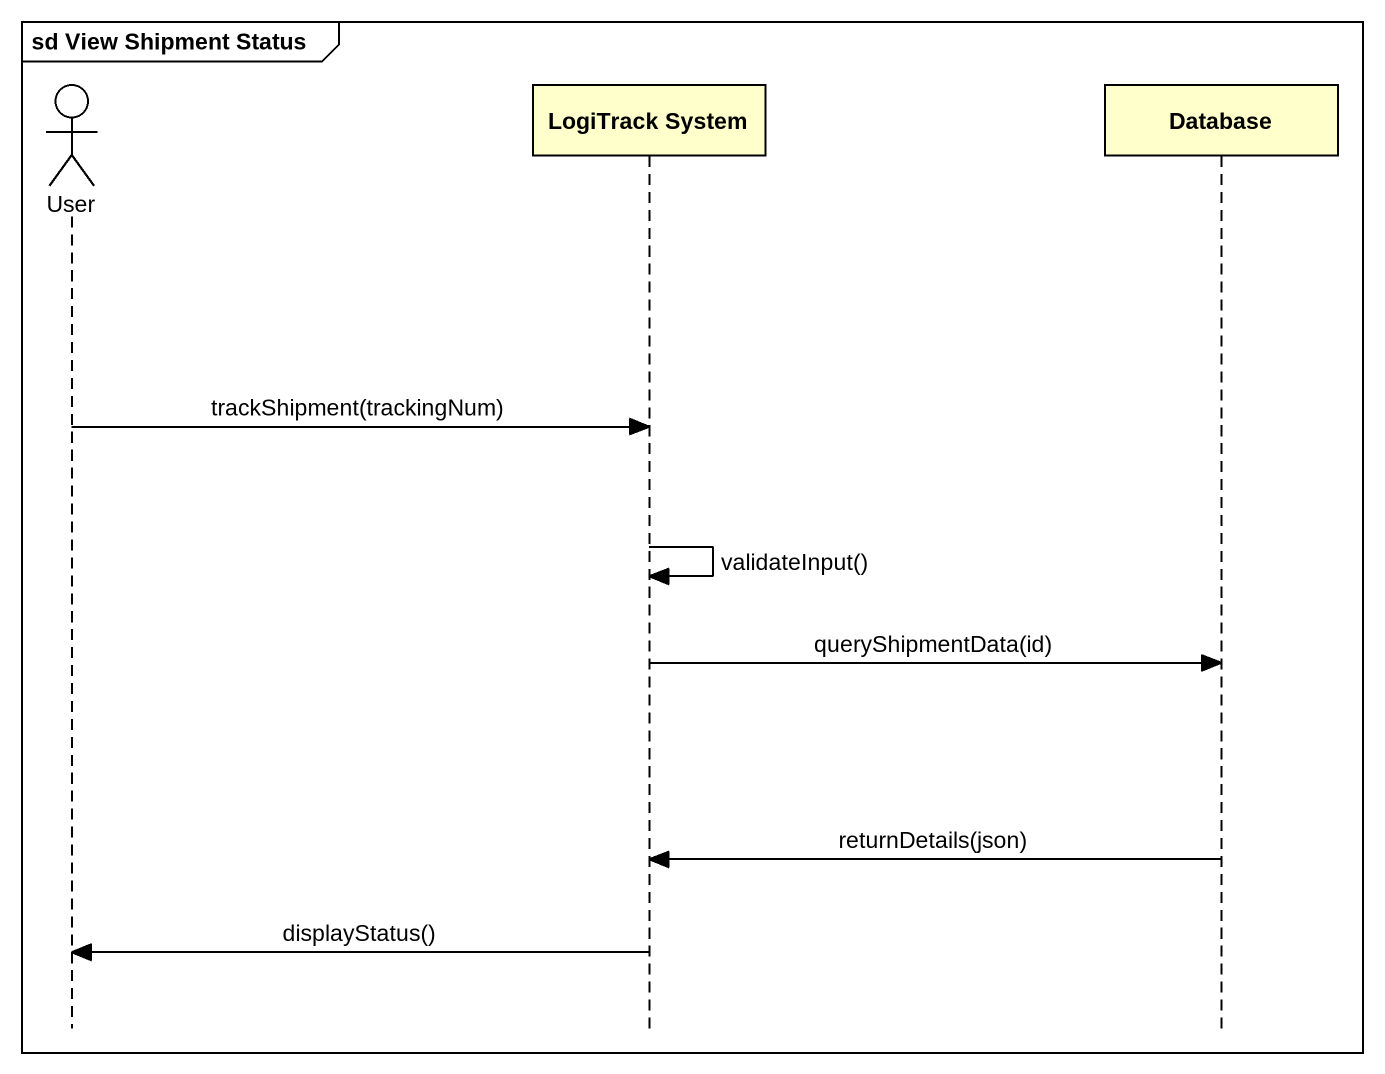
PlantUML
@startuml
mainframe sd View Shipment Status
hide footbox
actor User
participant "LogiTrack System" as LogiTrack_System
participant "Database" as Database_

User -> LogiTrack_System : trackShipment(trackingNum)
LogiTrack_System -> LogiTrack_System : validateInput()
LogiTrack_System -> Database_ : queryShipmentData(id)
Database_ -> LogiTrack_System : returnDetails(json)
LogiTrack_System -> User : displayStatus()
@enduml
